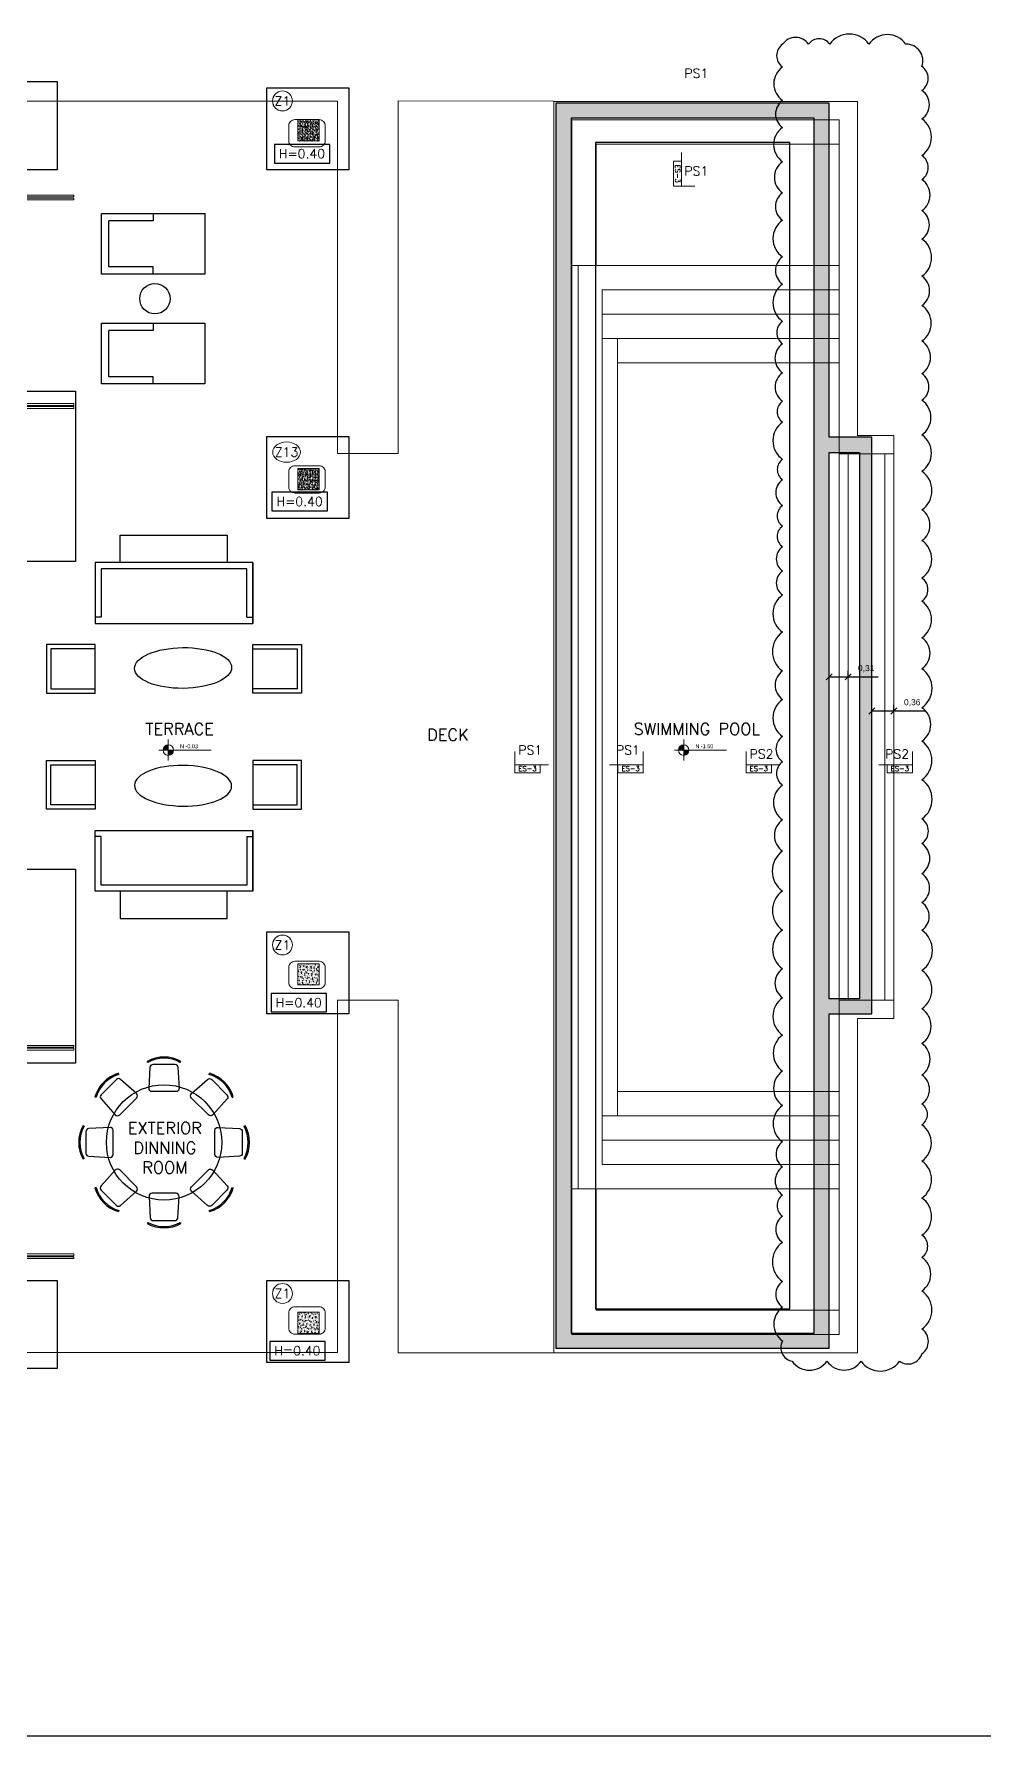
# Model space of a CAD drawing. Header units: metres. Extents: x -232 to 581, y 30 to 789.
# Drawn here: x 120.22 to 135.86, y 512.25 to 540.27 of the extents above; entities that cross this region are included whole.
import ezdxf

# ---------------------------------------------------------------- set-up
doc = ezdxf.new("R2010")
doc.units = ezdxf.units.M
doc.linetypes.add('CONTINUA', pattern=[0])
for name, color, linetype, lineweight in [('0-S-GRID-IDEN', 1, 'Continuous', 9), ('A-DOOR', 35, 'Continuous', 5), ('A-WALL', 250, 'Continuous', 20), ('baños', 140, 'Continuous', 0), ('Columnas', 7, 'Continuous', 18), ('SE-2', 252, 'Continuous', 9), ('textos', 7, 'Continuous', 0)]:
    doc.layers.add(name, color=color, linetype=linetype, lineweight=lineweight)
for name, color, linetype in [('001-DIMTEXTO', 4, 'Continuous'), ('_electricos-Leyenda', 7, 'Continuous'), ('DIMTEXTO', 4, 'Continuous'), ('HATCH', 8, 'Continuous'), ('MOBILIARIOS', 252, 'Continuous'), ('MUROS', 7, 'Continuous'), ('ZAPATAS', 6, 'Continuous')]:
    doc.layers.add(name, color=color, linetype=linetype)
doc.layers.add('PISO', color=7, linetype='Continuous', lineweight=5, true_color=0xe6e6e6)
doc.layers.add('pisos', color=253, linetype='Continuous', lineweight=0, transparency=0.1)
doc.styles.add('ESC100-2mm', font='arial.ttf', dxfattribs={"height": 0.15})
doc.styles.add('SMPLEX', font='simplex.shx')
doc.styles.get("Standard").update_dxf_attribs({"font": 'arial.ttf'})
doc.dimstyles.new('ISO-25', dxfattribs={"dimtxt": 0.1, "dimasz": 0.1, "dimexe": 0.1, "dimexo": 0.625, "dimgap": 0.075, "dimtad": 1, "dimtxsty": 'Standard', "dimblk": 'OBLIQUE', "dimcen": 2.5, "dimadec": 0, "dimazin": 0, "dimtfac": 1, "dimtmove": 0, "dimatfit": 3, "dimldrblk": 'OBLIQUE', "dimfxl": 1, "dimfxlon": 1, "dimarcsym": 1})
pattern_1 = [(50, (109.59505, -7.243447), (0.058299094, -0.005100507), [0.006096, -0.067056]), (355, (109.59505, -7.24345), (-0.011277895, 0.06113819), [0.0048768, -0.053644987]), (100.451445, (109.59991, -7.24387), (0.0470212, 0.05603768), [0.005180803, -0.056988878]), (46.1842, (109.59505, -7.22719), (0.086745293, -0.013453545), [0.009144, -0.100584]), (96.63556, (109.60228, -7.22831), (0.07596932, 0.07917636), [0.00777121, -0.085483395]), (351.18415, (109.59505, -7.22719), (0.07596932, 0.07917636), [0.00731519, -0.080467114]), (21, (109.60318, -7.231255), (0.048516605, -0.032724863), [0.006096, -0.067056]), (326, (109.60318, -7.231255), (0.01977665, 0.05894015), [0.0048768, -0.0536448]), (71.451445, (109.607223, -7.23398), (0.068293254, 0.026215286), [0.005180803, -0.05698878]), (37.5, (109.595052, -7.243447), (0.000988353, 0.0270576124), [0, -0.05299456, 0, -0.0544576, 0, -0.053848]), (7.5, (109.595052, -7.243447), (0.021382292, 0.032057784), [0, -0.03104896, 0, -0.05177536, 0, -0.0205232]), (327.5, (109.576927, -7.243447), (0.0433889905, -0.001833198), [0, -0.02032, 0, -0.0633984, 0, -0.0841248]), (317.5, (109.5688, -7.243447), (0.047401338, 0.008136477), [0, -0.026416, 0, -0.04210304, 0, -0.0597408])]

# ---------------------------------------------------------------- blocks, each defined once
blk = doc.blocks.new('20.03 cimentacion')
at = {"layer": 'HATCH', "linetype": 'CONTINUA', "true_color": 0x000000}
h = blk.add_hatch(color=18, dxfattribs=at)
h.dxf.hatch_style = 1
h.paths.add_polyline_path([(135.061, -2.01), (131.061, -2.01), (131.061, -22.01), (135.061, -22.01)], flags=16)
h.paths.add_polyline_path([(136.011, -16.757), (136.011, -7.26), (135.311, -7.26), (135.311, -1.76), (130.811, -1.76), (130.811, -22.26), (135.311, -22.26), (135.311, -16.757)])
h.paths.add_polyline_path([(135.811, -16.507), (135.311, -16.507), (135.311, -7.51), (135.811, -7.51)], flags=16)
at = {"layer": 'DIMTEXTO', "color": 18, "true_color": 0x000000}
for points in [[(127.085, -2.441), (126.173, -2.441), (126.173, -2.747), (127.085, -2.747)], [(127.046, -8.168), (126.134, -8.168), (126.134, -8.474), (127.046, -8.474)], [(127.032, -16.418), (126.119, -16.418), (126.119, -16.724), (127.032, -16.724)], [(127.01, -22.149), (126.097, -22.149), (126.097, -22.455), (127.01, -22.455)]]:
    blk.add_lwpolyline(points, close=True, dxfattribs=at)
at = {"layer": 'MUROS', "color": 18, "linetype": 'CONTINUA', "true_color": 0x000000}
for points in [[(136.011, -16.757), (136.011, -7.26), (135.311, -7.26), (135.311, -1.76), (130.811, -1.76), (130.811, -22.26), (135.311, -22.26), (135.311, -16.757)], [(135.061, -2.01), (131.061, -2.01), (131.061, -22.01), (135.061, -22.01)], [(135.811, -16.507), (135.311, -16.507), (135.311, -7.51), (135.811, -7.51)]]:
    blk.add_lwpolyline(points, close=True, dxfattribs=at)
at = {"layer": 'textos', "color": 18, "linetype": 'Continuous', "ltscale": 0.01, "true_color": 0x000000}
for p, q in [((132.744, -3.129), (133.098, -3.129)), ((130.689, -12.653), (130.135, -12.653)), ((131.693, -12.653), (132.247, -12.653))]:
    blk.add_line(p, q, dxfattribs=at)
for points in [[(130.135, -12.789), (130.135, -12.653), (130.55, -12.653), (130.55, -12.789)], [(132.247, -12.789), (132.247, -12.653), (131.832, -12.653), (131.832, -12.789)]]:
    blk.add_lwpolyline(points, close=True, dxfattribs=at)
at = {"layer": 'ZAPATAS', "color": 18, "lineweight": 25, "true_color": 0x000000}
for points in [[(120.199, -1.406), (122.599, -1.406), (122.599, -2.856), (120.199, -2.856)], [(126.049, -1.508), (127.399, -1.508), (127.399, -2.858), (126.049, -2.858)], [(134.661, -2.41), (131.461, -2.41), (131.461, -21.61), (134.661, -21.61)], [(120.799, -6.501), (122.899, -6.501), (122.899, -9.305), (120.799, -9.305)], [(126.049, -7.25), (127.399, -7.25), (127.399, -8.6), (126.049, -8.6)], [(120.799, -14.37), (122.899, -14.37), (122.899, -17.565), (120.799, -17.565)], [(126.049, -15.405), (127.399, -15.405), (127.399, -16.755), (126.049, -16.755)], [(120.199, -21.145), (122.599, -21.145), (122.599, -22.595), (120.199, -22.595)], [(126.049, -21.143), (127.399, -21.143), (127.399, -22.493), (126.049, -22.493)]]:
    blk.add_lwpolyline(points, close=True, dxfattribs=at)
at = {"layer": 'DIMTEXTO', "color": 18, "lineweight": -3, "true_color": 0x000000, "char_height": 0.15, "attachment_point": 5, "style": 'SMPLEX', "bg_fill": 3, "box_fill_scale": 1.1, "bg_fill_color": 256, "bg_fill_true_color": 13158600, "bg_fill_transparency": 0}
for s, insert in [('PS1', (133.122, -1.269)), ('PS1', (130.387, -12.411)), ('PS2', (136.428, -12.477))]:
    blk.add_mtext(s, dxfattribs=dict(at, insert=insert))
at = {"layer": 'textos', "color": 18, "ltscale": 0.5, "true_color": 0x000000, "char_height": 0.0825, "attachment_point": 5, "style": 'SMPLEX'}
for insert in [(130.342, -12.717), (132.04, -12.717)]:
    blk.add_mtext('ES-3', dxfattribs=dict(at, insert=insert))
at = {"layer": 'textos', "color": 18, "linetype": 'Continuous', "ltscale": 0.01, "true_color": 0x000000}
for p, q in [((130.135, -12.789), (130.135, -12.435)), ((136.68, -12.789), (136.68, -12.435)), ((136.126, -12.653), (136.68, -12.653))]:
    blk.add_line(p, q, dxfattribs=at)
blk.add_lwpolyline([(136.68, -12.789), (136.68, -12.653), (136.265, -12.653), (136.265, -12.789)], close=True, dxfattribs=at)
at = {"layer": 'DIMTEXTO', "color": 18, "true_color": 0x000000, "char_height": 0.15, "attachment_point": 5, "rotation": 0, "style": 'SMPLEX', "bg_fill": 3, "box_fill_scale": 1.1, "bg_fill_color": 256, "bg_fill_true_color": 13158600, "bg_fill_transparency": 0}
for s, insert in [('\\A1;Z1', (126.307, -1.724)), ('\\A1;H=0.40', (126.628, -2.592)), ('\\A1;Z13', (126.374, -7.506)), ('\\A1;H=0.40', (126.589, -8.319)), ('\\A1;Z1', (126.307, -15.621)), ('\\A1;H=0.40', (126.575, -16.569)), ('\\A1;Z1', (126.307, -21.359)), ('\\A1;H=0.40', (126.553, -22.3))]:
    blk.add_mtext(s, dxfattribs=dict(at, insert=insert))
at = {"layer": 'DIMTEXTO', "color": 18, "lineweight": -3, "true_color": 0x000000, "char_height": 0.15, "attachment_point": 5, "style": 'SMPLEX', "bg_fill": 3, "box_fill_scale": 1.1, "bg_fill_color": 256, "bg_fill_true_color": 13158600, "bg_fill_transparency": 0}
for s, insert in [('PS1', (133.122, -2.877)), ('PS1', (131.995, -12.411)), ('PS2', (134.196, -12.477))]:
    blk.add_mtext(s, dxfattribs=dict(at, insert=insert))
at = {"layer": 'textos', "color": 18, "ltscale": 0.5, "true_color": 0x000000, "insert": (136.474, -12.717), "char_height": 0.0825, "attachment_point": 5, "style": 'SMPLEX'}
blk.add_mtext('ES-3', dxfattribs=at)
at = {"layer": '0-S-GRID-IDEN', "color": 18, "true_color": 0x000000}
for centre in [(126.307, -1.724), (126.307, -15.621), (126.307, -21.359)]:
    blk.add_circle(centre, 0.164, dxfattribs=at)
blk.add_ellipse((126.374, -7.506), major_axis=(0.228, 0), ratio=0.736432, dxfattribs=at)
at = {"layer": 'textos', "color": 18, "linetype": 'Continuous', "ltscale": 0.01, "true_color": 0x000000}
for p, q in [((132.88, -2.575), (132.88, -3.129)), ((132.247, -12.789), (132.247, -12.435)), ((133.945, -12.789), (133.945, -12.435)), ((134.499, -12.653), (133.945, -12.653))]:
    blk.add_line(p, q, dxfattribs=at)
for points in [[(132.744, -3.129), (132.88, -3.129), (132.88, -2.714), (132.744, -2.714)], [(133.945, -12.789), (133.945, -12.653), (134.36, -12.653), (134.36, -12.789)]]:
    blk.add_lwpolyline(points, close=True, dxfattribs=at)
at = {"layer": 'textos', "color": 18, "ltscale": 0.5, "true_color": 0x000000, "insert": (132.816, -2.922), "char_height": 0.0825, "attachment_point": 5, "rotation": 270, "style": 'SMPLEX'}
blk.add_mtext('ES-3', dxfattribs=at)
at = {"layer": 'textos', "color": 18, "ltscale": 0.5, "true_color": 0x000000, "insert": (134.151, -12.717), "char_height": 0.0825, "attachment_point": 5, "style": 'SMPLEX'}
blk.add_mtext('ES-3', dxfattribs=at)
blk = doc.blocks.new('A$C19a6c55b')
at = {"layer": 'A-DOOR'}
for points in [[(0, 3.563), (0.155, 3.563), (0.155, 3.6), (0, 3.6)], [(0.101, 3.525), (1.036, 3.525), (1.036, 3.555), (0.101, 3.555)], [(0.101, 3.477), (1.036, 3.477), (1.036, 3.508), (0.101, 3.508)], [(0, 0.037), (0.155, 0.037), (0.155, 0), (0, 0)], [(0.101, 0.123), (1.036, 0.123), (1.036, 0.092), (0.101, 0.092)], [(0.101, 0.075), (1.036, 0.075), (1.036, 0.045), (0.101, 0.045)]]:
    blk.add_lwpolyline(points, close=True, dxfattribs=at)
blk = doc.blocks.new('20.03.2026 LN 09 PRIMER NIVEL ARQ')
at = {"layer": 'HATCH'}
h = blk.add_hatch(dxfattribs=at)
h.set_pattern_fill('AR-CONC', color=1, scale=0.00032)
h.set_pattern_definition(pattern_1)
h.paths.add_polyline_path([(20.764, -42.845), (21.114, -42.845), (21.114, -42.495), (20.764, -42.495)])
h = blk.add_hatch(dxfattribs=at)
h.set_pattern_fill('AR-CONC', color=1, scale=0.00032)
h.set_pattern_definition(pattern_1)
h.paths.add_polyline_path([(20.764, -48.588), (21.114, -48.588), (21.114, -48.238), (20.764, -48.238)])
h = blk.add_hatch(dxfattribs=at)
h.set_pattern_fill('AR-CONC', color=1, scale=0.00032)
h.set_pattern_definition(pattern_1)
h.paths.add_polyline_path([(20.764, -56.742), (21.114, -56.742), (21.114, -56.392), (20.764, -56.392)])
h = blk.add_hatch(dxfattribs=at)
h.set_pattern_fill('AR-CONC', color=1, scale=0.00032)
h.set_pattern_definition(pattern_1)
h.paths.add_polyline_path([(20.764, -62.48), (21.114, -62.48), (21.114, -62.13), (20.764, -62.13)])
at = {"layer": 'textos', "transparency": 33554534}
h = blk.add_hatch(color=1, dxfattribs=at)
h.dxf.hatch_style = 1
h.paths.add_polyline_path([(18.629, -52.788, 0.414214), (18.542, -52.875), (18.629, -52.875)])
h.paths.add_polyline_path([(18.715, -52.875), (18.629, -52.875), (18.629, -52.961, 0.414214)])
h = blk.add_hatch(color=1, dxfattribs=at)
h.dxf.hatch_style = 1
h.paths.add_polyline_path([(27.116, -52.788, 0.414214), (27.029, -52.875), (27.116, -52.875)])
h.paths.add_polyline_path([(27.202, -52.875), (27.116, -52.875), (27.116, -52.961, 0.414214)])
at = {"layer": 'A-WALL', "color": 1}
for points in [[(21.114, -42.495), (20.714, -42.495, 0.414214), (20.614, -42.595), (20.614, -42.845, 0.414214), (20.714, -42.945), (21.114, -42.945, 0.414214), (21.214, -42.845), (21.214, -42.595, 0.414214)], [(21.114, -48.193), (20.714, -48.193, 0.414214), (20.614, -48.293), (20.614, -48.543, 0.414214), (20.714, -48.643), (21.114, -48.643, 0.414214), (21.214, -48.543), (21.214, -48.293, 0.414214)], [(21.114, -56.353), (20.714, -56.353, 0.414214), (20.614, -56.453), (20.614, -56.703, 0.414214), (20.714, -56.803), (21.114, -56.803, 0.414214), (21.214, -56.703), (21.214, -56.453, 0.414214)], [(21.114, -62.041), (20.714, -62.041, 0.414214), (20.614, -62.141), (20.614, -62.391, 0.414214), (20.714, -62.491), (21.114, -62.491, 0.414214), (21.214, -62.391), (21.214, -62.141, 0.414214)]]:
    blk.add_lwpolyline(points, format="xyb", close=True, dxfattribs=at)
at = {"layer": 'Columnas', "color": 1}
for points in [[(20.764, -42.845), (21.114, -42.845), (21.114, -42.495), (20.764, -42.495)], [(20.764, -48.588), (21.114, -48.588), (21.114, -48.238), (20.764, -48.238)], [(20.764, -56.742), (21.114, -56.742), (21.114, -56.392), (20.764, -56.392)], [(20.764, -62.48), (21.114, -62.48), (21.114, -62.13), (20.764, -62.13)]]:
    blk.add_lwpolyline(points, close=True, dxfattribs=at)
at = {"layer": 'MOBILIARIOS', "color": 1, "transparency": 33554684}
for p, q in [((17.529, -45.04), (17.529, -44.04)), ((17.529, -44.04), (19.229, -44.04)), ((17.649, -44.92), (17.649, -44.16)), ((18.379, -44.16), (17.649, -44.16)), ((18.379, -44.04), (18.379, -44.16)), ((19.229, -44.04), (19.229, -45.04)), ((19.229, -45.04), (17.529, -45.04)), ((18.379, -44.92), (17.649, -44.92)), ((18.379, -45.04), (18.379, -44.92)), ((17.529, -46.847), (17.529, -45.847)), ((17.529, -45.847), (19.229, -45.847)), ((18.379, -45.847), (18.379, -45.967)), ((19.229, -45.847), (19.229, -46.847)), ((17.649, -46.727), (17.649, -45.967)), ((18.379, -45.967), (17.649, -45.967)), ((18.379, -46.727), (17.649, -46.727)), ((18.379, -46.847), (18.379, -46.727)), ((19.229, -46.847), (17.529, -46.847))]:
    blk.add_line(p, q, dxfattribs=at)
at = {"layer": 'MOBILIARIOS', "color": 1, "lineweight": -2}
for p, q in [((20.022, -49.788), (17.422, -49.788)), ((17.422, -49.788), (17.422, -50.788)), ((20.022, -50.788), (20.022, -49.788)), ((20.022, -49.788), (20.022, -50.788)), ((19.922, -49.888), (17.522, -49.888)), ((17.522, -49.888), (17.522, -50.688)), ((19.922, -50.688), (19.922, -49.888)), ((17.522, -50.688), (17.422, -50.688)), ((19.922, -50.688), (20.022, -50.688)), ((17.422, -50.788), (20.022, -50.788)), ((17.422, -54.198), (20.022, -54.198)), ((17.422, -55.198), (17.422, -54.198)), ((17.522, -54.298), (17.422, -54.298)), ((17.522, -55.098), (17.522, -54.298)), ((19.922, -54.298), (19.922, -55.098)), ((19.922, -54.298), (20.022, -54.298)), ((20.022, -54.198), (20.022, -55.198)), ((20.022, -55.198), (20.022, -54.198)), ((20.022, -55.198), (17.422, -55.198)), ((19.922, -55.098), (17.522, -55.098))]:
    blk.add_line(p, q, dxfattribs=at)
at = {"layer": 'MOBILIARIOS', "color": 1}
for p, q in [((16.692, -51.209), (16.692, -51.869)), ((17.422, -51.209), (16.692, -51.209)), ((20.022, -51.209), (20.752, -51.209)), ((20.752, -51.209), (20.752, -51.869)), ((16.692, -51.869), (17.422, -51.869)), ((20.752, -51.869), (20.022, -51.869)), ((16.692, -53.777), (16.692, -53.117)), ((16.692, -53.117), (17.422, -53.117)), ((20.752, -53.117), (20.022, -53.117)), ((20.752, -53.777), (20.752, -53.117)), ((17.422, -53.777), (16.692, -53.777)), ((20.022, -53.777), (20.752, -53.777)), ((18.293, -58.019), (18.283, -58.001)), ((18.825, -58.019), (18.835, -58.001)), ((17.816, -58.216), (17.811, -58.197)), ((19.302, -58.216), (19.307, -58.197)), ((17.44, -58.593), (17.42, -58.587)), ((19.678, -58.593), (19.698, -58.587)), ((17.242, -59.069), (17.225, -59.059)), ((19.876, -59.069), (19.893, -59.059)), ((17.242, -59.602), (17.225, -59.611)), ((19.876, -59.602), (19.893, -59.611)), ((17.44, -60.078), (17.42, -60.083)), ((19.678, -60.078), (19.698, -60.083)), ((17.816, -60.455), (17.811, -60.474)), ((19.302, -60.455), (19.307, -60.474)), ((18.293, -60.652), (18.283, -60.669)), ((18.825, -60.652), (18.835, -60.669))]:
    blk.add_line(p, q, dxfattribs=at)
for points in [[(17.838, -49.338), (19.596, -49.338), (19.596, -49.788), (17.838, -49.788)], [(16.622, -51.939), (17.422, -51.939), (17.422, -51.139), (16.622, -51.139)], [(20.822, -51.939), (20.022, -51.939), (20.022, -51.139), (20.822, -51.139)], [(16.622, -53.047), (17.422, -53.047), (17.422, -53.847), (16.622, -53.847)], [(20.822, -53.047), (20.022, -53.047), (20.022, -53.847), (20.822, -53.847)], [(17.838, -55.648), (19.596, -55.648), (19.596, -55.198), (17.838, -55.198)]]:
    blk.add_lwpolyline(points, close=True, dxfattribs=at)
for points in [[(17.775, -58.299), (17.523, -58.551, 0.39805), (17.521, -58.619), (17.755, -58.881, 0.430564), (17.828, -58.883), (18.106, -58.604, 0.430564), (18.104, -58.531), (17.843, -58.298, 0.39805)], [(18.381, -58.048), (18.737, -58.048, -0.39805), (18.787, -58.095), (18.806, -58.445, -0.430564), (18.756, -58.498), (18.362, -58.498, -0.430564), (18.312, -58.445), (18.331, -58.095, -0.39805)], [(19.343, -58.299), (19.595, -58.551, -0.39805), (19.597, -58.619), (19.363, -58.881, -0.430564), (19.29, -58.883), (19.011, -58.604, -0.430564), (19.013, -58.531), (19.275, -58.298, -0.39805)], [(17.272, -59.158), (17.272, -59.513, 0.39805), (17.319, -59.563), (17.669, -59.582, 0.430564), (17.722, -59.532), (17.722, -59.138, 0.430564), (17.669, -59.088), (17.319, -59.108, 0.39805)], [(19.846, -59.158), (19.846, -59.513, -0.39805), (19.799, -59.563), (19.449, -59.582, -0.430564), (19.396, -59.532), (19.396, -59.138, -0.430564), (19.449, -59.088), (19.799, -59.108, -0.39805)], [(17.523, -60.12), (17.775, -60.371, 0.39805), (17.843, -60.373), (18.104, -60.139, 0.430564), (18.106, -60.067), (17.828, -59.788, 0.430564), (17.755, -59.79), (17.521, -60.051, 0.39805)], [(19.595, -60.12), (19.343, -60.371, -0.39805), (19.275, -60.373), (19.013, -60.139, -0.430564), (19.011, -60.067), (19.29, -59.788, -0.430564), (19.363, -59.79), (19.597, -60.051, -0.39805)], [(18.381, -60.622), (18.737, -60.622, 0.39805), (18.787, -60.575), (18.806, -60.225, 0.430564), (18.756, -60.172), (18.362, -60.172, 0.430564), (18.312, -60.225), (18.331, -60.575, 0.39805)]]:
    blk.add_lwpolyline(points, format="xyb", close=True, dxfattribs=at)
at = {"layer": 'MOBILIARIOS', "color": 1, "transparency": 33554684}
blk.add_circle((18.408, -45.443), 0.25, dxfattribs=at)
at = {"layer": 'MOBILIARIOS', "color": 1}
blk.add_circle((18.559, -59.335), 0.95, dxfattribs=at)
for centre, radius, start, end in [((18.559, -58.498), 0.569, 60.9454, 119.0546), ((18.559, -58.498), 0.549, 60.9454, 119.0546), ((17.967, -58.743), 0.569, 105.9454, 164.0546), ((17.967, -58.743), 0.549, 105.9454, 164.0546), ((19.151, -58.743), 0.549, 15.9454, 74.0546), ((19.151, -58.743), 0.569, 15.9454, 74.0546), ((17.722, -59.335), 0.569, 150.9454, 209.0546), ((17.722, -59.335), 0.549, 150.9454, 209.0546), ((19.396, -59.335), 0.549, 330.9454, 29.0546), ((19.396, -59.335), 0.569, 330.9454, 29.0546), ((17.967, -59.927), 0.569, 195.9454, 254.0546), ((17.967, -59.927), 0.549, 195.9454, 254.0546), ((19.151, -59.927), 0.549, 285.9454, 344.0546), ((19.151, -59.927), 0.569, 285.9454, 344.0546), ((18.559, -60.172), 0.569, 240.9454, 299.0546), ((18.559, -60.172), 0.549, 240.9454, 299.0546)]:
    blk.add_arc(centre, radius, start, end, dxfattribs=at)
at = {"layer": 'MOBILIARIOS', "color": 1, "lineweight": -2}
blk.add_ellipse((18.872, -51.523), major_axis=(0.8, 0.008), ratio=0.419259, dxfattribs=at)
at = {"layer": 'MOBILIARIOS', "color": 1, "lineweight": -2, "extrusion": (0, 0, -1)}
blk.add_ellipse((18.872, -53.463), major_axis=(0.8, -0.008), ratio=0.419259, dxfattribs=at)
at = {"layer": 'PISO', "color": 1}
for p, q in [((11.539, -42.193), (21.414, -42.193)), ((21.414, -42.193), (21.414, -47.993)), ((22.414, -42.186), (22.414, -47.993)), ((24.976, -42.193), (22.414, -42.186)), ((25.676, -42.897), (29.676, -42.897)), ((25.676, -42.897), (25.676, -44.897)), ((25.276, -44.897), (29.676, -44.897)), ((25.376, -60.097), (25.376, -44.897)), ((25.776, -59.697), (25.776, -45.297)), ((29.676, -45.297), (25.776, -45.297)), ((29.676, -45.697), (25.776, -45.697)), ((29.676, -46.097), (25.776, -46.097)), ((26.026, -46.097), (26.026, -58.897)), ((29.676, -46.497), (26.026, -46.497)), ((21.414, -47.993), (22.414, -47.993)), ((29.676, -47.997), (29.676, -56.997)), ((29.826, -47.997), (29.826, -56.997)), ((30.426, -47.997), (30.426, -56.997)), ((30.576, -47.997), (30.576, -56.997)), ((21.414, -56.993), (21.414, -62.793)), ((21.414, -56.993), (22.414, -56.993)), ((22.414, -56.993), (22.414, -62.797)), ((29.676, -58.497), (26.026, -58.497)), ((29.676, -58.897), (25.776, -58.897)), ((29.676, -59.297), (25.776, -59.297)), ((29.676, -59.697), (25.776, -59.697)), ((25.276, -60.097), (29.676, -60.097)), ((25.676, -62.097), (25.676, -60.097)), ((25.676, -62.097), (29.676, -62.097)), ((11.539, -62.793), (21.414, -62.793)), ((24.976, -62.797), (22.414, -62.797))]:
    blk.add_line(p, q, dxfattribs=at)
at = {"layer": 'pisos', "color": 1}
blk.add_lwpolyline([(30.576, -56.994), (29.676, -56.994), (29.676, -62.497), (25.276, -62.497), (25.276, -42.497), (29.676, -42.497), (29.676, -47.997), (30.576, -47.997), (30.576, -47.697), (29.976, -47.697), (29.976, -42.197), (24.976, -42.197), (24.976, -62.797), (29.976, -62.797), (29.976, -57.294), (30.576, -57.294), (30.576, -56.994)], dxfattribs=at)
at = {"layer": 'textos', "color": 1}
for p, q in [((18.475, -52.875), (19.336, -52.875)), ((18.629, -52.701), (18.629, -53.049)), ((26.962, -52.875), (27.823, -52.875)), ((27.116, -52.701), (27.116, -53.049))]:
    blk.add_line(p, q, dxfattribs=at)
for centre in [(18.629, -52.875), (27.116, -52.875)]:
    blk.add_circle(centre, 0.0865, dxfattribs=at)
at = {"layer": 'SE-2', "color": 1, "xscale": -1, "rotation": 180}
blk.add_blockref('A$C19a6c55b', (16.036, -43.693), dxfattribs=at)
at = {"layer": 'SE-2', "color": 1}
blk.add_blockref('A$C19a6c55b', (16.036, -61.293), dxfattribs=at)
at = {"layer": 'baños', "color": 1, "linetype": 'Continuous'}
for tag in ['MATERIAL', 'PRODUCT', 'TRADENAME', 'MODELNUMBER']:
    blk.add_attdef(tag, (-12.061, -62.071), '', height=0.0000254, rotation=359.9999, dxfattribs=at)
at = {"layer": 'textos', "color": 1, "char_height": 0.195, "attachment_point": 7}
for s, insert, width in [('{\\Fromans|c0; TERRACE}', (18.117, -52.624), 3.40488), ('{\\Fromans|c0; DECK}', (22.757, -52.719), 3.40488), ('{\\Fromans|c0; SWIMMING POOL}', (26.159, -52.624), 3.80488), ('\\pxqc;{\\Fromans|c0;EXTERIOR\\PDINNING \\PROOM}', (16.869, -59.846), 3.40488)]:
    blk.add_mtext(s, dxfattribs=dict(at, insert=insert, width=width))
at = {"layer": 'textos', "color": 1, "char_height": 0.065, "attachment_point": 1, "style": 'ESC100-2mm'}
for s, insert in [('{\\Ftxt|c0;N -0.03}', (18.822, -52.779)), ('{\\Ftxt|c0;N -1.60}', (27.309, -52.779))]:
    blk.add_mtext_dynamic_manual_height_columns(s, width=2.21694, gutter_width=0.5, heights=[0], dxfattribs=dict(at, insert=insert))
blk = doc.blocks.new('_Oblique')
at = {"color": 0, "linetype": 'ByBlock', "lineweight": -2}
blk.add_line((-0.5, -0.5), (0.5, 0.5), dxfattribs=at)
blk = doc.blocks.new('*D1014')
at = {"color": 0, "lineweight": -2, "transparency": 16777216}
for p, q in [((134.015, 529.123), (134.015, 529.223)), ((134.015, 529.123), (134.378, 529.123)), ((134.378, 529.123), (134.378, 529.223)), ((134.378, 529.123), (134.887, 529.123))]:
    blk.add_line(p, q, dxfattribs=at)
at = {"layer": 'Defpoints', "color": 0, "transparency": 16777216}
for p in [(134.378, 529.123), (134.015, 528.883), (134.378, 528.883)]:
    blk.add_point(p, dxfattribs=at)
at = {"color": 0, "lineweight": -2, "transparency": 16777216, "xscale": 0.1, "yscale": 0.1, "zscale": 0.1, "rotation": 180}
blk.add_blockref('_Oblique', (134.015, 529.123), dxfattribs=at)
at = {"color": 0, "lineweight": -2, "transparency": 16777216, "xscale": 0.1, "yscale": 0.1, "zscale": 0.1}
blk.add_blockref('_Oblique', (134.378, 529.123), dxfattribs=at)
at = {"color": 0, "transparency": 16777216, "insert": (134.682, 529.258), "char_height": 0.1, "attachment_point": 5}
blk.add_mtext('0,36', dxfattribs=at)
blk = doc.blocks.new('*D1015')
at = {"color": 0, "lineweight": -2, "transparency": 16777216}
for p, q in [((133.315, 529.685), (133.315, 529.785)), ((133.315, 529.685), (133.628, 529.685)), ((133.628, 529.685), (133.628, 529.785)), ((133.628, 529.685), (134.118, 529.685))]:
    blk.add_line(p, q, dxfattribs=at)
at = {"layer": 'Defpoints', "color": 0, "transparency": 16777216}
for p in [(133.628, 529.685), (133.315, 529.123), (133.628, 529.123)]:
    blk.add_point(p, dxfattribs=at)
at = {"color": 0, "lineweight": -2, "transparency": 16777216, "xscale": 0.1, "yscale": 0.1, "zscale": 0.1, "rotation": 180}
blk.add_blockref('_Oblique', (133.315, 529.685), dxfattribs=at)
at = {"color": 0, "lineweight": -2, "transparency": 16777216, "xscale": 0.1, "yscale": 0.1, "zscale": 0.1}
blk.add_blockref('_Oblique', (133.628, 529.685), dxfattribs=at)
at = {"color": 0, "transparency": 16777216, "insert": (133.923, 529.82), "char_height": 0.1, "attachment_point": 5}
blk.add_mtext('0,31', dxfattribs=at)

msp = doc.modelspace()

# ---------------------------------------------------------------- linework, layer by layer
at = {"layer": '_electricos-Leyenda'}
msp.add_line((23.375, 512.247), (581.349, 512.247), dxfattribs=at)

# ---------------------------------------------------------------- block references
at = {"layer": '001-DIMTEXTO', "linetype": 'CONTINUA'}
msp.add_blockref('20.03 cimentacion', (-1.996, 540.891), dxfattribs=at)

# ---------------------------------------------------------------- next in the draw order: linework, layer by layer
at = {"color": 6}
msp.add_lwpolyline([(132.546, 540.101, 0.520567), (132.546, 539.725, 0.520567), (132.546, 539.174, 0.520567), (132.546, 538.73, 0.520567), (132.546, 538.167, 0.520567), (132.546, 537.652, 0.520567), (132.546, 537.202, 0.520567), (132.546, 536.598, 0.520567), (132.546, 536.15, 0.520567), (132.546, 535.538, 0.520567), (132.546, 535.169, 0.520567), (132.546, 534.69, 0.520567), (132.546, 534.222, 0.520567), (132.546, 533.879, 0.520567), (132.546, 533.266, 0.520567), (132.546, 532.931, 0.520567), (132.546, 532.504, 0.520567), (132.546, 532.166, 0.520567), (132.546, 531.827, 0.520567), (132.546, 531.428, 0.520567), (132.546, 531.033, 0.520567), (132.546, 530.42, 0.520567), (132.546, 529.782, 0.520567), (132.546, 529.314, 0.520567), (132.546, 528.703, 0.520567), (132.546, 528.287, 0.520567), (132.546, 527.903, 0.520567), (132.546, 527.331, 0.520567), (132.546, 526.815, 0.520567), (132.546, 526.158, 0.520567), (132.546, 525.516, 0.520567), (132.546, 524.88, 0.520567), (132.546, 524.4, 0.520567), (132.546, 523.786, 0.520567), (132.546, 523.194, 0.520567), (132.546, 522.626, 0.520567), (132.546, 522.031, 0.520567), (132.546, 521.617, 0.520567), (132.546, 521.152, 0.520567), (132.546, 520.806, 0.520567), (132.546, 520.372, 0.520567), (132.546, 519.73, 0.520567), (132.546, 519.306, 0.520567), (132.546, 518.75, 0.520567), (132.702, 518.418, 0.520567), (133.278, 518.418, 0.520567), (133.841, 518.418, 0.520567), (134.473, 518.418, 0.520567), (134.842, 518.54, 0.520567), (134.842, 518.947, 0.520567), (134.842, 519.574, 0.520567), (134.842, 520.127, 0.520567), (134.842, 520.493, 0.520567), (134.842, 521.104, 0.520567), (134.842, 521.711, 0.520567), (134.842, 522.308, 0.520567), (134.842, 522.654, 0.520567), (134.842, 523.131, 0.520567), (134.842, 523.647, 0.520567), (134.842, 524.221, 0.520567), (134.842, 524.852, 0.520567), (134.842, 525.512, 0.520567), (134.842, 525.968, 0.520567), (134.842, 526.446, 0.520567), (134.842, 526.942, 0.520567), (134.842, 527.347, 0.520567), (134.842, 527.992, 0.520567), (134.842, 528.625, 0.520567), (134.842, 529.177, 0.520567), (134.842, 529.819, 0.520567), (134.842, 530.329, 0.520567), (134.842, 530.932, 0.520567), (134.842, 531.313, 0.520567), (134.842, 531.929, 0.520567), (134.842, 532.435, 0.520567), (134.842, 533.069, 0.520567), (134.842, 533.671, 0.520567), (134.842, 534.24, 0.520567), (134.842, 534.677, 0.520567), (134.842, 535.216, 0.520567), (134.842, 535.799, 0.520567), (134.842, 536.283, 0.520567), (134.842, 536.894, 0.520567), (134.842, 537.361, 0.520567), (134.842, 537.872, 0.520567), (134.842, 538.27, 0.520567), (134.842, 538.872, 0.520567), (134.842, 539.341, 0.520567), (134.842, 539.736, 0.520567), (134.578, 540.101, 0.520567), (133.968, 540.101, 0.520567), (133.324, 540.101, 0.520567), (132.975, 540.101, 0.520567)], format="xyb", close=True, dxfattribs=at)

# ---------------------------------------------------------------- next in the draw order: block references
at = {"color": 1}
msp.add_blockref('20.03.2026 LN 09 PRIMER NIVEL ARQ', (103.802, 581.354), dxfattribs=at)

# ---------------------------------------------------------------- next in the draw order: dimensions: what is measured, and where the dimension line sits
at = {"color": 6}
for base, p1, p2, picture, middle in [((133.628, 529.685), (133.315, 529.123), (133.628, 529.123), '*D1015', (133.923, 529.82)), ((134.378, 529.123), (134.015, 528.883), (134.378, 528.883), '*D1014', (134.682, 529.258))]:
    dim = msp.add_linear_dim(base=base, p1=p1, p2=p2, dimstyle='ISO-25', dxfattribs=at)
    dim.commit()
    dim.dimension.update_dxf_attribs({"geometry": picture, "text_midpoint": middle})

doc.saveas('drawing.dxf')
